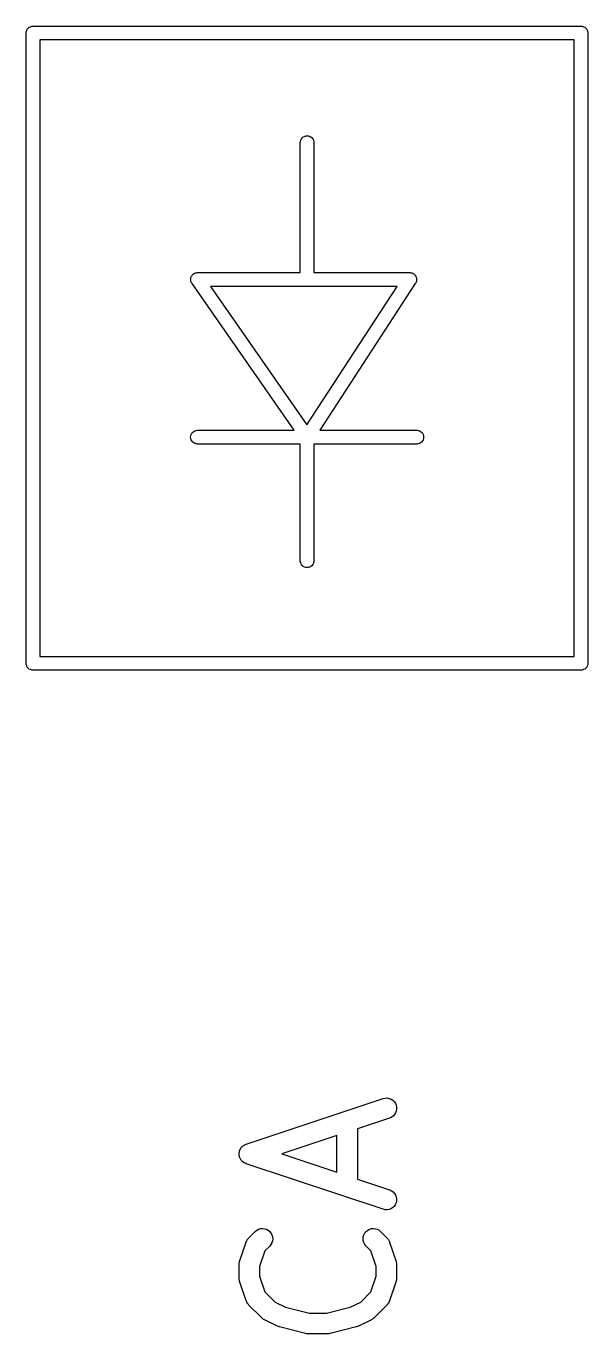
# Model space of a CAD drawing. Extents: x 3.52 to 7, y -3.74 to -1.14.
# Drawn here: x 4.3393 to 4.5007, y -2.3945 to -2.0188 of the extents above; entities that cross this region are included whole.
import ezdxf

# ---------------------------------------------------------------- set-up
doc = ezdxf.new("R2010")
doc.units = 0
doc.header["$MEASUREMENT"] = 0
doc.layers.add('BLACK', color=7, linetype='CONTINUOUS')

msp = doc.modelspace()

# ---------------------------------------------------------------- linework, layer by layer
at = {"layer": 'BLACK', "linetype": 'CONTINUOUS'}
for p, q in [((4.33928, -2.02075), (4.33932, -2.02036)), ((4.33929, -2.02084), (4.33928, -2.02075)), ((4.33929, -2.20175), (4.33929, -2.02084)), ((4.33932, -2.02036), (4.33943, -2.01999)), ((4.33943, -2.01999), (4.33962, -2.01965)), ((4.33962, -2.01965), (4.33986, -2.01935)), ((4.33986, -2.01935), (4.34016, -2.0191)), ((4.34016, -2.0191), (4.3405, -2.01892)), ((4.3405, -2.01892), (4.34087, -2.01881)), ((4.34087, -2.01881), (4.34116, -2.01878)), ((4.34116, -2.01878), (4.34126, -2.01877)), ((4.34126, -2.01877), (4.34136, -2.01878)), ((4.34136, -2.01878), (4.49864, -2.01878)), ((4.49864, -2.01878), (4.49874, -2.01877)), ((4.49874, -2.01877), (4.49884, -2.01878)), ((4.49884, -2.01878), (4.49913, -2.01881)), ((4.49913, -2.01881), (4.4995, -2.01892)), ((4.4995, -2.01892), (4.49984, -2.0191)), ((4.49984, -2.0191), (4.50014, -2.01935)), ((4.50014, -2.01935), (4.50038, -2.01965)), ((4.50038, -2.01965), (4.50057, -2.01999)), ((4.50057, -2.01999), (4.50068, -2.02036)), ((4.50068, -2.02036), (4.50072, -2.02075)), ((4.50072, -2.02075), (4.50071, -2.02084)), ((4.50071, -2.02084), (4.50071, -2.20175)), ((4.34323, -2.02272), (4.34323, -2.19988)), ((4.49677, -2.02272), (4.34323, -2.02272)), ((4.49677, -2.19988), (4.49677, -2.02272)), ((4.4181, -2.05188), (4.41821, -2.05151)), ((4.41821, -2.05151), (4.4184, -2.05117)), ((4.4184, -2.05117), (4.41864, -2.05087)), ((4.41864, -2.05087), (4.41894, -2.05062)), ((4.41894, -2.05062), (4.41928, -2.05044)), ((4.41928, -2.05044), (4.41965, -2.05033)), ((4.41965, -2.05033), (4.42004, -2.05029)), ((4.42004, -2.05029), (4.42043, -2.05033)), ((4.42043, -2.05033), (4.4208, -2.05044)), ((4.4208, -2.05044), (4.42114, -2.05062)), ((4.42114, -2.05062), (4.42144, -2.05087)), ((4.42144, -2.05087), (4.42168, -2.05117)), ((4.42168, -2.05117), (4.42187, -2.05151)), ((4.42187, -2.05151), (4.42198, -2.05188)), ((4.41807, -2.05217), (4.4181, -2.05188)), ((4.41807, -2.0896), (4.41807, -2.05217)), ((4.42198, -2.05188), (4.42201, -2.05217)), ((4.42201, -2.05217), (4.42201, -2.0896)), ((4.38656, -2.09157), (4.38658, -2.09139)), ((4.38656, -2.09159), (4.38656, -2.09157)), ((4.38656, -2.0916), (4.38656, -2.09159)), ((4.38658, -2.09178), (4.38656, -2.0916)), ((4.38658, -2.09139), (4.38659, -2.09122)), ((4.3866, -2.09195), (4.38658, -2.09178)), ((4.38659, -2.09122), (4.3866, -2.0912)), ((4.3866, -2.09118), (4.38665, -2.09101)), ((4.3866, -2.0912), (4.3866, -2.09118)), ((4.38661, -2.09197), (4.3866, -2.09195)), ((4.38661, -2.09199), (4.38661, -2.09197)), ((4.38666, -2.09216), (4.38661, -2.09199)), ((4.38665, -2.09101), (4.3867, -2.09084)), ((4.38671, -2.09232), (4.38666, -2.09216)), ((4.3867, -2.09084), (4.38671, -2.09083)), ((4.38671, -2.09081), (4.3868, -2.09065)), ((4.38671, -2.09083), (4.38671, -2.09081)), ((4.38672, -2.09234), (4.38671, -2.09232)), ((4.38673, -2.09236), (4.38672, -2.09234)), ((4.38681, -2.09251), (4.38673, -2.09236)), ((4.3868, -2.09065), (4.38688, -2.0905)), ((4.3869, -2.09267), (4.38681, -2.09251)), ((4.38688, -2.0905), (4.38689, -2.09049)), ((4.38689, -2.09049), (4.3869, -2.09047)), ((4.3869, -2.09047), (4.38701, -2.09033)), ((4.38697, -2.09276), (4.3869, -2.09267)), ((4.41627, -2.1349), (4.38697, -2.09276)), ((4.38701, -2.09033), (4.38712, -2.0902)), ((4.38712, -2.0902), (4.38713, -2.09018)), ((4.38713, -2.09018), (4.38714, -2.09017)), ((4.38714, -2.09017), (4.38728, -2.09006)), ((4.38728, -2.09006), (4.38741, -2.08994)), ((4.38741, -2.08994), (4.38743, -2.08993)), ((4.38743, -2.08993), (4.38744, -2.08992)), ((4.38744, -2.08992), (4.3876, -2.08984)), ((4.3876, -2.08984), (4.38775, -2.08975)), ((4.38775, -2.08975), (4.38777, -2.08975)), ((4.38777, -2.08975), (4.38778, -2.08974)), ((4.38778, -2.08974), (4.38795, -2.08969)), ((4.38795, -2.08969), (4.38812, -2.08964)), ((4.38812, -2.08964), (4.38814, -2.08963)), ((4.38814, -2.08963), (4.38815, -2.08963)), ((4.38815, -2.08963), (4.38833, -2.08961)), ((4.38833, -2.08961), (4.3885, -2.08959)), ((4.3885, -2.08959), (4.38862, -2.0896)), ((4.38862, -2.0896), (4.41807, -2.0896)), ((4.42201, -2.0896), (4.44943, -2.0896)), ((4.45113, -2.09273), (4.42367, -2.1349)), ((4.44943, -2.0896), (4.44952, -2.08959)), ((4.44952, -2.08959), (4.44962, -2.0896)), ((4.44962, -2.0896), (4.44964, -2.0896)), ((4.44964, -2.0896), (4.44972, -2.08961)), ((4.44972, -2.08961), (4.4499, -2.08962)), ((4.4499, -2.08962), (4.44991, -2.08963)), ((4.44991, -2.08963), (4.44993, -2.08963)), ((4.44993, -2.08963), (4.4501, -2.08968)), ((4.4501, -2.08968), (4.45028, -2.08973)), ((4.45028, -2.08973), (4.45029, -2.08974)), ((4.45029, -2.08974), (4.4503, -2.08974)), ((4.4503, -2.08974), (4.45046, -2.08983)), ((4.45046, -2.08983), (4.45062, -2.08991)), ((4.45062, -2.08991), (4.45063, -2.08992)), ((4.45063, -2.08992), (4.45064, -2.08992)), ((4.45064, -2.08992), (4.45078, -2.09004)), ((4.45078, -2.09004), (4.45092, -2.09015)), ((4.45092, -2.09015), (4.45093, -2.09016)), ((4.45093, -2.09016), (4.45094, -2.09017)), ((4.45094, -2.09017), (4.45106, -2.09031)), ((4.45106, -2.09031), (4.45117, -2.09045)), ((4.45118, -2.09267), (4.45113, -2.09273)), ((4.45117, -2.09045), (4.45118, -2.09046)), ((4.45118, -2.09046), (4.45118, -2.09047)), ((4.45118, -2.09047), (4.45127, -2.09063)), ((4.45124, -2.09257), (4.45118, -2.09267)), ((4.45128, -2.09249), (4.45124, -2.09256)), ((4.45124, -2.09256), (4.45124, -2.09257)), ((4.45127, -2.09063), (4.45136, -2.09079)), ((4.45137, -2.09232), (4.45128, -2.09249)), ((4.45136, -2.09079), (4.45136, -2.0908)), ((4.45136, -2.0908), (4.45137, -2.09081)), ((4.45137, -2.09081), (4.45142, -2.09099)), ((4.45138, -2.0923), (4.45137, -2.09231)), ((4.45137, -2.09231), (4.45137, -2.09232)), ((4.45143, -2.09213), (4.45138, -2.0923)), ((4.45142, -2.09099), (4.45148, -2.09116)), ((4.45148, -2.09195), (4.45143, -2.09213)), ((4.45148, -2.09116), (4.45148, -2.09117)), ((4.45148, -2.09117), (4.45148, -2.09118)), ((4.45148, -2.09118), (4.4515, -2.09137)), ((4.4515, -2.09175), (4.45148, -2.09193)), ((4.45148, -2.09193), (4.45148, -2.09194)), ((4.45148, -2.09194), (4.45148, -2.09195)), ((4.4515, -2.09137), (4.45152, -2.09154)), ((4.45152, -2.09157), (4.4515, -2.09175)), ((4.45152, -2.09154), (4.45152, -2.09156)), ((4.45152, -2.09156), (4.45152, -2.09157)), ((4.41994, -2.09354), (4.39231, -2.09354)), ((4.39231, -2.09354), (4.41999, -2.13334)), ((4.42004, -2.09355), (4.41994, -2.09354)), ((4.41999, -2.13334), (4.44591, -2.09354)), ((4.42014, -2.09354), (4.42004, -2.09355)), ((4.44591, -2.09354), (4.42014, -2.09354)), ((4.38656, -2.13687), (4.3866, -2.13648)), ((4.3866, -2.13725), (4.38656, -2.13687)), ((4.3866, -2.13648), (4.38671, -2.13611)), ((4.38671, -2.13762), (4.3866, -2.13725)), ((4.38671, -2.13611), (4.3869, -2.13577)), ((4.3869, -2.13797), (4.38671, -2.13762)), ((4.3869, -2.13577), (4.38714, -2.13547)), ((4.38714, -2.13827), (4.3869, -2.13797)), ((4.38714, -2.13547), (4.38744, -2.13522)), ((4.38744, -2.13522), (4.38778, -2.13504)), ((4.38778, -2.13504), (4.38815, -2.13493)), ((4.38815, -2.13493), (4.38844, -2.1349)), ((4.38844, -2.1349), (4.41627, -2.1349)), ((4.42367, -2.1349), (4.45164, -2.1349)), ((4.45164, -2.1349), (4.45193, -2.13493)), ((4.45193, -2.13493), (4.4523, -2.13504)), ((4.4523, -2.13504), (4.45264, -2.13522)), ((4.45264, -2.13522), (4.45294, -2.13547)), ((4.45294, -2.13547), (4.45318, -2.13577)), ((4.45318, -2.13797), (4.45294, -2.13827)), ((4.45318, -2.13577), (4.45337, -2.13611)), ((4.45337, -2.13762), (4.45318, -2.13797)), ((4.45337, -2.13611), (4.45348, -2.13648)), ((4.45348, -2.13725), (4.45337, -2.13762)), ((4.45348, -2.13648), (4.45352, -2.13687)), ((4.45352, -2.13687), (4.45348, -2.13725)), ((4.38744, -2.13851), (4.38714, -2.13827)), ((4.38778, -2.1387), (4.38744, -2.13851)), ((4.38815, -2.13881), (4.38778, -2.1387)), ((4.38844, -2.13884), (4.38815, -2.13881)), ((4.41807, -2.13884), (4.38844, -2.13884)), ((4.41807, -2.17246), (4.41807, -2.13884)), ((4.45164, -2.13884), (4.42201, -2.13884)), ((4.42201, -2.13884), (4.42201, -2.17246)), ((4.45193, -2.13881), (4.45164, -2.13884)), ((4.4523, -2.1387), (4.45193, -2.13881)), ((4.45264, -2.13851), (4.4523, -2.1387)), ((4.45294, -2.13827), (4.45264, -2.13851)), ((4.4181, -2.17275), (4.41807, -2.17246)), ((4.41821, -2.17312), (4.4181, -2.17275)), ((4.4184, -2.17347), (4.41821, -2.17312)), ((4.41864, -2.17377), (4.4184, -2.17347)), ((4.41894, -2.17401), (4.41864, -2.17377)), ((4.41928, -2.1742), (4.41894, -2.17401)), ((4.41965, -2.17431), (4.41928, -2.1742)), ((4.42004, -2.17435), (4.41965, -2.17431)), ((4.42043, -2.17431), (4.42004, -2.17435)), ((4.4208, -2.1742), (4.42043, -2.17431)), ((4.42114, -2.17401), (4.4208, -2.1742)), ((4.42144, -2.17377), (4.42114, -2.17401)), ((4.42168, -2.17347), (4.42144, -2.17377)), ((4.42187, -2.17312), (4.42168, -2.17347)), ((4.42198, -2.17275), (4.42187, -2.17312)), ((4.42201, -2.17246), (4.42198, -2.17275)), ((4.33928, -2.20185), (4.33929, -2.20175)), ((4.33932, -2.20224), (4.33928, -2.20185)), ((4.34323, -2.19988), (4.49677, -2.19988)), ((4.50071, -2.20195), (4.50068, -2.20224)), ((4.50071, -2.20175), (4.50072, -2.20185)), ((4.50072, -2.20185), (4.50071, -2.20195)), ((4.33943, -2.20261), (4.33932, -2.20224)), ((4.33962, -2.20295), (4.33943, -2.20261)), ((4.33986, -2.20325), (4.33962, -2.20295)), ((4.34016, -2.2035), (4.33986, -2.20325)), ((4.3405, -2.20368), (4.34016, -2.2035)), ((4.34087, -2.20379), (4.3405, -2.20368)), ((4.34116, -2.20382), (4.34087, -2.20379)), ((4.34126, -2.20383), (4.34116, -2.20382)), ((4.34136, -2.20382), (4.34126, -2.20383)), ((4.49864, -2.20382), (4.34136, -2.20382)), ((4.49874, -2.20383), (4.49864, -2.20382)), ((4.49913, -2.20379), (4.49874, -2.20383)), ((4.4995, -2.20368), (4.49913, -2.20379)), ((4.49984, -2.2035), (4.4995, -2.20368)), ((4.50014, -2.20325), (4.49984, -2.2035)), ((4.50038, -2.20295), (4.50014, -2.20325)), ((4.50057, -2.20261), (4.50038, -2.20295)), ((4.50068, -2.20224), (4.50057, -2.20261)), ((4.40251, -2.34003), (4.44188, -2.3269)), ((4.44188, -2.3269), (4.44192, -2.32689)), ((4.44192, -2.32689), (4.44248, -2.32677)), ((4.44248, -2.32677), (4.44306, -2.32676)), ((4.44306, -2.32676), (4.44362, -2.32687)), ((4.44362, -2.32687), (4.44416, -2.32708)), ((4.44416, -2.32708), (4.44464, -2.32739)), ((4.44464, -2.32739), (4.44506, -2.32779)), ((4.44506, -2.32779), (4.44539, -2.32826)), ((4.44539, -2.32826), (4.44562, -2.32879)), ((4.44562, -2.32879), (4.44574, -2.32935)), ((4.44574, -2.32935), (4.44575, -2.32993)), ((4.44374, -2.33251), (4.43451, -2.33558)), ((4.44427, -2.33227), (4.44374, -2.33251)), ((4.44474, -2.33194), (4.44427, -2.33227)), ((4.44514, -2.33152), (4.44474, -2.33194)), ((4.44545, -2.33104), (4.44514, -2.33152)), ((4.44565, -2.3305), (4.44545, -2.33104)), ((4.44575, -2.32993), (4.44565, -2.3305)), ((4.43451, -2.33558), (4.43451, -2.35007)), ((4.40111, -2.34101), (4.40117, -2.34095)), ((4.40117, -2.34095), (4.40122, -2.34088)), ((4.40122, -2.34088), (4.40137, -2.34074)), ((4.40137, -2.34074), (4.40151, -2.34059)), ((4.40151, -2.34059), (4.40158, -2.34055)), ((4.40158, -2.34055), (4.40164, -2.34049)), ((4.40164, -2.34049), (4.40181, -2.34038)), ((4.40181, -2.34038), (4.40198, -2.34026)), ((4.40198, -2.34026), (4.40206, -2.34023)), ((4.40206, -2.34023), (4.40213, -2.34018)), ((4.40213, -2.34018), (4.40232, -2.34011)), ((4.40232, -2.34011), (4.40251, -2.34003)), ((4.42861, -2.33755), (4.41278, -2.34283)), ((4.42861, -2.34811), (4.42861, -2.33755)), ((4.40049, -2.34301), (4.4005, -2.34281)), ((4.40051, -2.3431), (4.40049, -2.34301)), ((4.4005, -2.3426), (4.40051, -2.34252)), ((4.4005, -2.34281), (4.4005, -2.3426)), ((4.40051, -2.34244), (4.40056, -2.34224)), ((4.40051, -2.34252), (4.40051, -2.34244)), ((4.40051, -2.34318), (4.40051, -2.3431)), ((4.40055, -2.34338), (4.40051, -2.34318)), ((4.40058, -2.34358), (4.40055, -2.34338)), ((4.40056, -2.34224), (4.4006, -2.34204)), ((4.40061, -2.34366), (4.40058, -2.34358)), ((4.4006, -2.34204), (4.40063, -2.34196)), ((4.40063, -2.34374), (4.40061, -2.34366)), ((4.40063, -2.34196), (4.40065, -2.34188)), ((4.40071, -2.34393), (4.40063, -2.34374)), ((4.40065, -2.34188), (4.40073, -2.34169)), ((4.40079, -2.34412), (4.40071, -2.34393)), ((4.40073, -2.34169), (4.4008, -2.3415)), ((4.40083, -2.34419), (4.40079, -2.34412)), ((4.4008, -2.3415), (4.40085, -2.34143)), ((4.40086, -2.34427), (4.40083, -2.34419)), ((4.40085, -2.34143), (4.40088, -2.34135)), ((4.40098, -2.34444), (4.40086, -2.34427)), ((4.40088, -2.34135), (4.401, -2.34119)), ((4.40109, -2.34461), (4.40098, -2.34444)), ((4.401, -2.34119), (4.40111, -2.34101)), ((4.40114, -2.34468), (4.40109, -2.34461)), ((4.40119, -2.34474), (4.40114, -2.34468)), ((4.40134, -2.34489), (4.40119, -2.34474)), ((4.41278, -2.34283), (4.42861, -2.34811)), ((4.40148, -2.34504), (4.40134, -2.34489)), ((4.40155, -2.34509), (4.40148, -2.34504)), ((4.40161, -2.34514), (4.40155, -2.34509)), ((4.40178, -2.34525), (4.40161, -2.34514)), ((4.40194, -2.34537), (4.40178, -2.34525)), ((4.40202, -2.34541), (4.40194, -2.34537)), ((4.40209, -2.34546), (4.40202, -2.34541)), ((4.40228, -2.34553), (4.40209, -2.34546)), ((4.40247, -2.34562), (4.40228, -2.34553)), ((4.40251, -2.34563), (4.40247, -2.34562)), ((4.44188, -2.35875), (4.40251, -2.34563)), ((4.43451, -2.35007), (4.44374, -2.35315)), ((4.44374, -2.35315), (4.44378, -2.35316)), ((4.44378, -2.35316), (4.44431, -2.35341)), ((4.44431, -2.35341), (4.44477, -2.35375)), ((4.44477, -2.35375), (4.44516, -2.35417)), ((4.44516, -2.35417), (4.44546, -2.35466)), ((4.44546, -2.35466), (4.44567, -2.3552)), ((4.44567, -2.3552), (4.44576, -2.35577)), ((4.44576, -2.35577), (4.44574, -2.35634)), ((4.44244, -2.35888), (4.44188, -2.35875)), ((4.44301, -2.3589), (4.44244, -2.35888)), ((4.44358, -2.3588), (4.44301, -2.3589)), ((4.44412, -2.3586), (4.44358, -2.3588)), ((4.44461, -2.35829), (4.44412, -2.3586)), ((4.44503, -2.3579), (4.44461, -2.35829)), ((4.44537, -2.35743), (4.44503, -2.3579)), ((4.4456, -2.35691), (4.44537, -2.35743)), ((4.44574, -2.35634), (4.4456, -2.35691)), ((4.40286, -2.36743), (4.40299, -2.36728)), ((4.40299, -2.36728), (4.40311, -2.36711)), ((4.40311, -2.36711), (4.40317, -2.36705)), ((4.40317, -2.36705), (4.40323, -2.36699)), ((4.40323, -2.36699), (4.4051, -2.36511)), ((4.4051, -2.36511), (4.40513, -2.36508)), ((4.40513, -2.36508), (4.40558, -2.36472)), ((4.40558, -2.36472), (4.40609, -2.36446)), ((4.40609, -2.36446), (4.40665, -2.3643)), ((4.40665, -2.3643), (4.40722, -2.36425)), ((4.40722, -2.36425), (4.40779, -2.36431)), ((4.40779, -2.36431), (4.40834, -2.36448)), ((4.40834, -2.36448), (4.40885, -2.36476)), ((4.40885, -2.36476), (4.40929, -2.36513)), ((4.40929, -2.36513), (4.40965, -2.36558)), ((4.40965, -2.36558), (4.40992, -2.36609)), ((4.40992, -2.36609), (4.41009, -2.36664)), ((4.41014, -2.36721), (4.41008, -2.36778)), ((4.41009, -2.36664), (4.41014, -2.36721)), ((4.43611, -2.36717), (4.43617, -2.3666)), ((4.43616, -2.36774), (4.43611, -2.36717)), ((4.43617, -2.3666), (4.43634, -2.36605)), ((4.43634, -2.36605), (4.43662, -2.36554)), ((4.43662, -2.36554), (4.43699, -2.3651)), ((4.43699, -2.3651), (4.43744, -2.36474)), ((4.43744, -2.36474), (4.43795, -2.36447)), ((4.43795, -2.36447), (4.4385, -2.3643)), ((4.4385, -2.3643), (4.43907, -2.36425)), ((4.43907, -2.36425), (4.43964, -2.36431)), ((4.43964, -2.36431), (4.4402, -2.36447)), ((4.4402, -2.36447), (4.4407, -2.36475)), ((4.4407, -2.36475), (4.44115, -2.36511)), ((4.44115, -2.36511), (4.44302, -2.36699)), ((4.44302, -2.36699), (4.44305, -2.36702)), ((4.44305, -2.36702), (4.44311, -2.36709)), ((4.44311, -2.36709), (4.44317, -2.36714)), ((4.44317, -2.36714), (4.44329, -2.36731)), ((4.40064, -2.37377), (4.40251, -2.36814)), ((4.40251, -2.36814), (4.40253, -2.3681)), ((4.40253, -2.3681), (4.40256, -2.36802)), ((4.40256, -2.36802), (4.40259, -2.36794)), ((4.40259, -2.36794), (4.40268, -2.36776)), ((4.40268, -2.36776), (4.40277, -2.36758)), ((4.40277, -2.36758), (4.40282, -2.36751)), ((4.40282, -2.36751), (4.40286, -2.36743)), ((4.4079, -2.37067), (4.40639, -2.37518)), ((4.40928, -2.36929), (4.4079, -2.37067)), ((4.40964, -2.36884), (4.40928, -2.36929)), ((4.40992, -2.36834), (4.40964, -2.36884)), ((4.41008, -2.36778), (4.40992, -2.36834)), ((4.43632, -2.3683), (4.43616, -2.36774)), ((4.43658, -2.36881), (4.43632, -2.3683)), ((4.43694, -2.36926), (4.43658, -2.36881)), ((4.43697, -2.36929), (4.43694, -2.36926)), ((4.43835, -2.37067), (4.43697, -2.36929)), ((4.43986, -2.37518), (4.43835, -2.37067)), ((4.44329, -2.36731), (4.44341, -2.36747)), ((4.44341, -2.36747), (4.44345, -2.36754)), ((4.44345, -2.36754), (4.4435, -2.36762)), ((4.4435, -2.36762), (4.44358, -2.3678)), ((4.44358, -2.3678), (4.44368, -2.36798)), ((4.44368, -2.36798), (4.4437, -2.36806)), ((4.4437, -2.36806), (4.44374, -2.36814)), ((4.44374, -2.36814), (4.44561, -2.37377)), ((4.40049, -2.37466), (4.40051, -2.37449)), ((4.40049, -2.3747), (4.40049, -2.37466)), ((4.40049, -2.37845), (4.40049, -2.3747)), ((4.40051, -2.37433), (4.40054, -2.37421)), ((4.40051, -2.37449), (4.40051, -2.37433)), ((4.40054, -2.37421), (4.40055, -2.37409)), ((4.40055, -2.37409), (4.4006, -2.37393)), ((4.4006, -2.37393), (4.40064, -2.37377)), ((4.44561, -2.37377), (4.44562, -2.37381)), ((4.44562, -2.37381), (4.44566, -2.37397)), ((4.44566, -2.37397), (4.44571, -2.37413)), ((4.44571, -2.37413), (4.44572, -2.37425)), ((4.44572, -2.37425), (4.44574, -2.37437)), ((4.44574, -2.37437), (4.44575, -2.37453)), ((4.44575, -2.37453), (4.44576, -2.3747)), ((4.44576, -2.3747), (4.44576, -2.37845)), ((4.4005, -2.37861), (4.40049, -2.37845)), ((4.40639, -2.37518), (4.40639, -2.37797)), ((4.40639, -2.37797), (4.4079, -2.38248)), ((4.43835, -2.38248), (4.43986, -2.37797)), ((4.43986, -2.37797), (4.43986, -2.37518)), ((4.44576, -2.37849), (4.44574, -2.37866)), ((4.44576, -2.37845), (4.44576, -2.37849)), ((4.40051, -2.37878), (4.4005, -2.37861)), ((4.40053, -2.3789), (4.40051, -2.37878)), ((4.40054, -2.37902), (4.40053, -2.3789)), ((4.40059, -2.37918), (4.40054, -2.37902)), ((4.40063, -2.37934), (4.40059, -2.37918)), ((4.40064, -2.37938), (4.40063, -2.37934)), ((4.40251, -2.38501), (4.40064, -2.37938)), ((4.44561, -2.37938), (4.44374, -2.38501)), ((4.44565, -2.37922), (4.44561, -2.37938)), ((4.4457, -2.37906), (4.44565, -2.37922)), ((4.44571, -2.37894), (4.4457, -2.37906)), ((4.44574, -2.37882), (4.44571, -2.37894)), ((4.44574, -2.37866), (4.44574, -2.37882)), ((4.40255, -2.38509), (4.40251, -2.38501)), ((4.40257, -2.38517), (4.40255, -2.38509)), ((4.40267, -2.38535), (4.40257, -2.38517)), ((4.40275, -2.38553), (4.40267, -2.38535)), ((4.4028, -2.3856), (4.40275, -2.38553)), ((4.40284, -2.38568), (4.4028, -2.3856)), ((4.40296, -2.38584), (4.40284, -2.38568)), ((4.40308, -2.386), (4.40296, -2.38584)), ((4.40314, -2.38606), (4.40308, -2.386)), ((4.4032, -2.38613), (4.40314, -2.38606)), ((4.4079, -2.38248), (4.41081, -2.3854)), ((4.41081, -2.3854), (4.41384, -2.38691)), ((4.43241, -2.38691), (4.43544, -2.3854)), ((4.43544, -2.3854), (4.43835, -2.38248)), ((4.44314, -2.38604), (4.44308, -2.38609)), ((4.44326, -2.38587), (4.44314, -2.38604)), ((4.44339, -2.38572), (4.44326, -2.38587)), ((4.44343, -2.38564), (4.44339, -2.38572)), ((4.44348, -2.38557), (4.44343, -2.38564)), ((4.44357, -2.38539), (4.44348, -2.38557)), ((4.44366, -2.38521), (4.44357, -2.38539)), ((4.44369, -2.38513), (4.44366, -2.38521)), ((4.44372, -2.38505), (4.44369, -2.38513)), ((4.44374, -2.38501), (4.44372, -2.38505)), ((4.40323, -2.38616), (4.4032, -2.38613)), ((4.40698, -2.38991), (4.40323, -2.38616)), ((4.41384, -2.38691), (4.42068, -2.38862)), ((4.42068, -2.38862), (4.42557, -2.38862)), ((4.42557, -2.38862), (4.43241, -2.38691)), ((4.44302, -2.38616), (4.43927, -2.38991)), ((4.44308, -2.38609), (4.44302, -2.38616)), ((4.4071, -2.39002), (4.40698, -2.38991)), ((4.40722, -2.39013), (4.4071, -2.39002)), ((4.40733, -2.3902), (4.40722, -2.39013)), ((4.40742, -2.39028), (4.40733, -2.3902)), ((4.40757, -2.39036), (4.40742, -2.39028)), ((4.40771, -2.39045), (4.40757, -2.39036)), ((4.40774, -2.39046), (4.40771, -2.39045)), ((4.41149, -2.39234), (4.40774, -2.39046)), ((4.41151, -2.39234), (4.41149, -2.39234)), ((4.41152, -2.39235), (4.41151, -2.39234)), ((4.41177, -2.39245), (4.41152, -2.39235)), ((4.41203, -2.39255), (4.41177, -2.39245)), ((4.41205, -2.39255), (4.41203, -2.39255)), ((4.41206, -2.39255), (4.41205, -2.39255)), ((4.4121, -2.39256), (4.41206, -2.39255)), ((4.4196, -2.39444), (4.4121, -2.39256)), ((4.43415, -2.39256), (4.42665, -2.39444)), ((4.43417, -2.39256), (4.43415, -2.39256)), ((4.43418, -2.39256), (4.43417, -2.39256)), ((4.43443, -2.39246), (4.43418, -2.39256)), ((4.4347, -2.39237), (4.43443, -2.39246)), ((4.43471, -2.39236), (4.4347, -2.39237)), ((4.43472, -2.39236), (4.43471, -2.39236)), ((4.43476, -2.39234), (4.43472, -2.39236)), ((4.43851, -2.39046), (4.43476, -2.39234)), ((4.43865, -2.39038), (4.43851, -2.39046)), ((4.43879, -2.3903), (4.43865, -2.39038)), ((4.43889, -2.39022), (4.43879, -2.3903)), ((4.43899, -2.39016), (4.43889, -2.39022)), ((4.43911, -2.39004), (4.43899, -2.39016)), ((4.43924, -2.38994), (4.43911, -2.39004)), ((4.43927, -2.38991), (4.43924, -2.38994)), ((4.41965, -2.39445), (4.4196, -2.39444)), ((4.4197, -2.39446), (4.41965, -2.39445)), ((4.41993, -2.39449), (4.4197, -2.39446)), ((4.42017, -2.39452), (4.41993, -2.39449)), ((4.42022, -2.39452), (4.42017, -2.39452)), ((4.42027, -2.39453), (4.42022, -2.39452)), ((4.42031, -2.39453), (4.42027, -2.39453)), ((4.42594, -2.39453), (4.42031, -2.39453)), ((4.42599, -2.39452), (4.42594, -2.39453)), ((4.42604, -2.39452), (4.42599, -2.39452)), ((4.42628, -2.39449), (4.42604, -2.39452)), ((4.42651, -2.39447), (4.42628, -2.39449)), ((4.42656, -2.39445), (4.42651, -2.39447)), ((4.42661, -2.39445), (4.42656, -2.39445)), ((4.42665, -2.39444), (4.42661, -2.39445))]:
    msp.add_line(p, q, dxfattribs=at)

doc.saveas('drawing.dxf')
